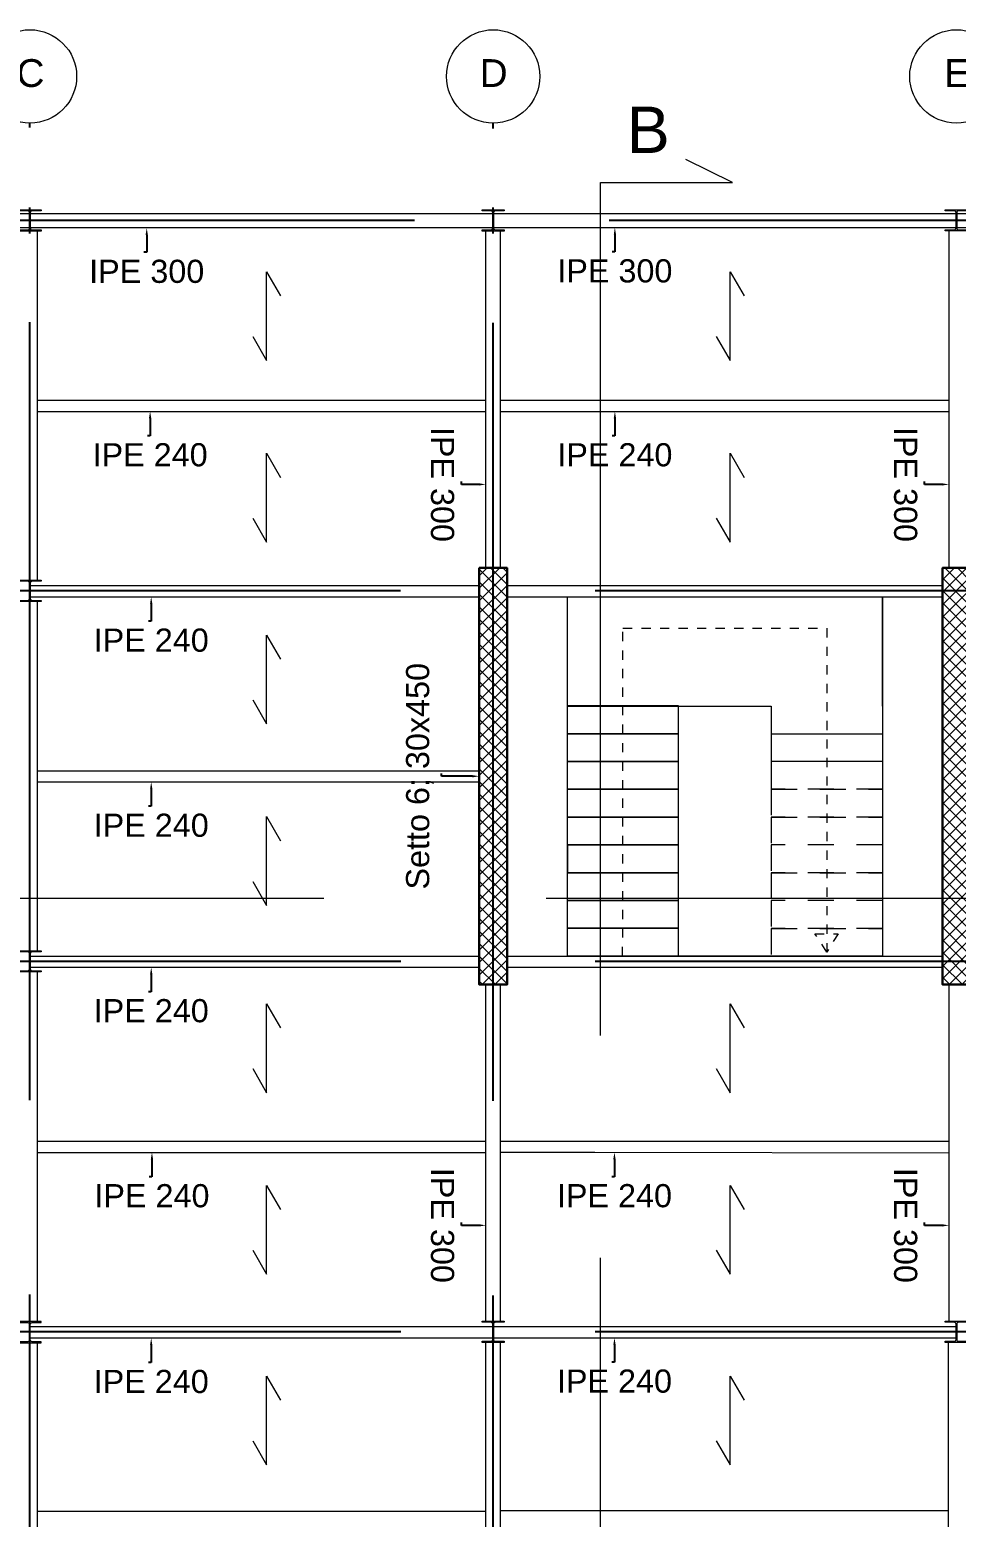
# Model space of a CAD drawing. Header units: millimetres. Extents: x 1415 to 3549, y 2194 to 4677.
# Drawn here: x 1814.76 to 1824.76, y 2307.04 to 2323.1 of the extents above; entities that cross this region are included whole.
import ezdxf
from ezdxf import colors
from ezdxf.entities.mleader import LeaderData, LeaderLine
from ezdxf.math import Vec2, Vec3

# ---------------------------------------------------------------- set-up
doc = ezdxf.new("R2010")
doc.units = ezdxf.units.MM
for name, pattern in [('ACAD_ISO02W100', [15, 12, -3]), ('DASHDOT', [1, 0.5, -0.25, 0, -0.25]), ('phl_center', [0.75, 0.4, -0.35])]:
    doc.linetypes.add(name, pattern=pattern)
doc.layers.add('02P', color=7, linetype='DASHDOT')
doc.layers.add('linea tratteggiata', color=221, linetype='ACAD_ISO02W100')
for name, color, linetype, lineweight in [('bulloni', 170, 'Continuous', 15), ('Layer3', 7, 'Continuous', 15), ('Layer4', 7, 'Continuous', 15), ('quote', 252, 'Continuous', 5), ('Setti', 5, 'Continuous', 30), ('sezione', 18, 'ACAD_ISO02W100', 20), ('staffe', 10, 'Continuous', 9)]:
    doc.layers.add(name, color=color, linetype=linetype, lineweight=lineweight)
doc.styles.get("Standard").update_dxf_attribs({"font": 'arial.ttf'})

msp = doc.modelspace()

# ---------------------------------------------------------------- hatches: boundary and pattern name
at = {"layer": 'Layer4'}
h = msp.add_hatch(color=0, dxfattribs=at)
h.dxf.hatch_style = 1
h.paths.add_polyline_path([(1814.881, 2320.9302), (1814.881, 2320.9422), (1814.7858, 2320.9422, -0.4142136), (1814.7648, 2320.9632), (1814.7648, 2321.0452), (1814.761, 2321.0452), (1814.761, 2320.9302)])
h.paths.add_polyline_path([(1814.761, 2320.9302), (1814.761, 2321.0452), (1814.7573, 2321.0452), (1814.7573, 2320.9632, -0.4142136), (1814.7363, 2320.9422), (1814.641, 2320.9422), (1814.641, 2320.9302)])
h.paths.add_polyline_path([(1814.7858, 2321.1482), (1814.881, 2321.1482), (1814.881, 2321.1602), (1814.761, 2321.1602), (1814.761, 2321.0452), (1814.7648, 2321.0452), (1814.7648, 2321.1272, -0.4142136)])
h.paths.add_polyline_path([(1814.7573, 2321.1272), (1814.7573, 2321.0452), (1814.761, 2321.0452), (1814.761, 2321.1602), (1814.641, 2321.1602), (1814.641, 2321.1482), (1814.7363, 2321.1482, -0.4142136)])
h = msp.add_hatch(color=0, dxfattribs=at)
h.dxf.hatch_style = 1
h.paths.add_polyline_path([(1819.881, 2320.9305), (1819.881, 2320.9425), (1819.7858, 2320.9425, -0.4142136), (1819.7648, 2320.9635), (1819.7648, 2321.0455), (1819.761, 2321.0455), (1819.761, 2320.9305)])
h.paths.add_polyline_path([(1819.761, 2320.9305), (1819.761, 2321.0455), (1819.7573, 2321.0455), (1819.7573, 2320.9635, -0.4142136), (1819.7363, 2320.9425), (1819.641, 2320.9425), (1819.641, 2320.9305)])
h.paths.add_polyline_path([(1819.7858, 2321.1485), (1819.881, 2321.1485), (1819.881, 2321.1605), (1819.761, 2321.1605), (1819.761, 2321.0455), (1819.7648, 2321.0455), (1819.7648, 2321.1275, -0.4142136)])
h.paths.add_polyline_path([(1819.7573, 2321.1275), (1819.7573, 2321.0455), (1819.761, 2321.0455), (1819.761, 2321.1605), (1819.641, 2321.1605), (1819.641, 2321.1485), (1819.7363, 2321.1485, -0.4142136)])
h = msp.add_hatch(color=0, dxfattribs=at)
h.dxf.hatch_style = 1
h.paths.add_polyline_path([(1824.881, 2320.9308), (1824.881, 2320.9428), (1824.7858, 2320.9428, -0.4142136), (1824.7648, 2320.9638), (1824.7648, 2321.0458), (1824.761, 2321.0458), (1824.761, 2320.9308)])
h.paths.add_polyline_path([(1824.761, 2320.9308), (1824.761, 2321.0458), (1824.7573, 2321.0458), (1824.7573, 2320.9638, -0.4142136), (1824.7363, 2320.9428), (1824.641, 2320.9428), (1824.641, 2320.9308)])
h.paths.add_polyline_path([(1824.7858, 2321.1488), (1824.881, 2321.1488), (1824.881, 2321.1608), (1824.761, 2321.1608), (1824.761, 2321.0458), (1824.7648, 2321.0458), (1824.7648, 2321.1278, -0.4142136)])
h.paths.add_polyline_path([(1824.7573, 2321.1278), (1824.7573, 2321.0458), (1824.761, 2321.0458), (1824.761, 2321.1608), (1824.641, 2321.1608), (1824.641, 2321.1488), (1824.7363, 2321.1488, -0.4142136)])
h = msp.add_hatch(color=0, dxfattribs=at)
h.dxf.hatch_style = 1
h.paths.add_polyline_path([(1814.881, 2316.9308), (1814.881, 2316.9428), (1814.7858, 2316.9428, -0.4142136), (1814.7648, 2316.9638), (1814.7648, 2317.0458), (1814.761, 2317.0458), (1814.761, 2316.9308)])
h.paths.add_polyline_path([(1814.761, 2316.9308), (1814.761, 2317.0458), (1814.7573, 2317.0458), (1814.7573, 2316.9638, -0.4142136), (1814.7363, 2316.9428), (1814.641, 2316.9428), (1814.641, 2316.9308)])
h.paths.add_polyline_path([(1814.7858, 2317.1488), (1814.881, 2317.1488), (1814.881, 2317.1608), (1814.761, 2317.1608), (1814.761, 2317.0458), (1814.7648, 2317.0458), (1814.7648, 2317.1278, -0.4142136)])
h.paths.add_polyline_path([(1814.7573, 2317.1278), (1814.7573, 2317.0458), (1814.761, 2317.0458), (1814.761, 2317.1608), (1814.641, 2317.1608), (1814.641, 2317.1488), (1814.7363, 2317.1488, -0.4142136)])
h = msp.add_hatch(color=0, dxfattribs=at)
h.dxf.hatch_style = 1
h.paths.add_polyline_path([(1814.881, 2312.9302), (1814.881, 2312.9422), (1814.7858, 2312.9422, -0.4142136), (1814.7648, 2312.9632), (1814.7648, 2313.0452), (1814.761, 2313.0452), (1814.761, 2312.9302)])
h.paths.add_polyline_path([(1814.761, 2312.9302), (1814.761, 2313.0452), (1814.7573, 2313.0452), (1814.7573, 2312.9632, -0.4142136), (1814.7363, 2312.9422), (1814.641, 2312.9422), (1814.641, 2312.9302)])
h.paths.add_polyline_path([(1814.7858, 2313.1482), (1814.881, 2313.1482), (1814.881, 2313.1602), (1814.761, 2313.1602), (1814.761, 2313.0452), (1814.7648, 2313.0452), (1814.7648, 2313.1272, -0.4142136)])
h.paths.add_polyline_path([(1814.7573, 2313.1272), (1814.7573, 2313.0452), (1814.761, 2313.0452), (1814.761, 2313.1602), (1814.641, 2313.1602), (1814.641, 2313.1482), (1814.7363, 2313.1482, -0.4142136)])
h = msp.add_hatch(color=0, dxfattribs=at)
h.dxf.hatch_style = 1
h.paths.add_polyline_path([(1814.881, 2309.1569), (1814.881, 2309.1449), (1814.7858, 2309.1449, 0.4142136), (1814.7648, 2309.1239), (1814.7648, 2309.0419), (1814.761, 2309.0419), (1814.761, 2309.1569)])
h.paths.add_polyline_path([(1814.761, 2309.1569), (1814.761, 2309.0419), (1814.7573, 2309.0419), (1814.7573, 2309.1239, 0.4142136), (1814.7363, 2309.1449), (1814.641, 2309.1449), (1814.641, 2309.1569)])
h.paths.add_polyline_path([(1814.7858, 2308.9389), (1814.881, 2308.9389), (1814.881, 2308.9269), (1814.761, 2308.9269), (1814.761, 2309.0419), (1814.7648, 2309.0419), (1814.7648, 2308.9599, 0.4142136)])
h.paths.add_polyline_path([(1814.7573, 2308.9599), (1814.7573, 2309.0419), (1814.761, 2309.0419), (1814.761, 2308.9269), (1814.641, 2308.9269), (1814.641, 2308.9389), (1814.7363, 2308.9389, 0.4142136)])
h = msp.add_hatch(color=0, dxfattribs=at)
h.dxf.hatch_style = 1
h.paths.add_polyline_path([(1819.881, 2308.9308), (1819.881, 2308.9428), (1819.7858, 2308.9428, -0.4142136), (1819.7648, 2308.9638), (1819.7648, 2309.0458), (1819.761, 2309.0458), (1819.761, 2308.9308)])
h.paths.add_polyline_path([(1819.761, 2308.9308), (1819.761, 2309.0458), (1819.7573, 2309.0458), (1819.7573, 2308.9638, -0.4142136), (1819.7363, 2308.9428), (1819.641, 2308.9428), (1819.641, 2308.9308)])
h.paths.add_polyline_path([(1819.7858, 2309.1488), (1819.881, 2309.1488), (1819.881, 2309.1608), (1819.761, 2309.1608), (1819.761, 2309.0458), (1819.7648, 2309.0458), (1819.7648, 2309.1278, -0.4142136)])
h.paths.add_polyline_path([(1819.7573, 2309.1278), (1819.7573, 2309.0458), (1819.761, 2309.0458), (1819.761, 2309.1608), (1819.641, 2309.1608), (1819.641, 2309.1488), (1819.7363, 2309.1488, -0.4142136)])
h = msp.add_hatch(color=0, dxfattribs=at)
h.dxf.hatch_style = 1
h.paths.add_polyline_path([(1824.881, 2308.9308), (1824.881, 2308.9428), (1824.7858, 2308.9428, -0.4142136), (1824.7648, 2308.9638), (1824.7648, 2309.0458), (1824.761, 2309.0458), (1824.761, 2308.9308)])
h.paths.add_polyline_path([(1824.761, 2308.9308), (1824.761, 2309.0458), (1824.7573, 2309.0458), (1824.7573, 2308.9638, -0.4142136), (1824.7363, 2308.9428), (1824.641, 2308.9428), (1824.641, 2308.9308)])
h.paths.add_polyline_path([(1824.7858, 2309.1488), (1824.881, 2309.1488), (1824.881, 2309.1608), (1824.761, 2309.1608), (1824.761, 2309.0458), (1824.7648, 2309.0458), (1824.7648, 2309.1278, -0.4142136)])
h.paths.add_polyline_path([(1824.7573, 2309.1278), (1824.7573, 2309.0458), (1824.761, 2309.0458), (1824.761, 2309.1608), (1824.641, 2309.1608), (1824.641, 2309.1488), (1824.7363, 2309.1488, -0.4142136)])
at = {"layer": 'staffe', "lineweight": 5}
h = msp.add_hatch(dxfattribs=at)
h.set_pattern_fill('ANSI37', color=0, scale=0.03)
h.paths.add_polyline_path([(1804.6116, 2321.1936), (1804.6116, 2320.8936), (1807.1116, 2320.8936), (1807.1116, 2321.1936)])
h.paths.add_polyline_path([(1804.6116, 2312.7936), (1804.9116, 2312.7936), (1804.9116, 2317.2936), (1804.6116, 2317.2936)])
h.paths.add_polyline_path([(1819.9116, 2317.2936), (1819.6116, 2317.2936), (1819.6116, 2312.7936), (1819.9116, 2312.7936)])
h.paths.add_polyline_path([(1806.6116, 2308.8937), (1806.6116, 2309.1937), (1804.6116, 2309.1936), (1804.6116, 2308.8936)])
h.paths.add_polyline_path([(1816.6116, 2300.8936), (1816.6116, 2301.1936), (1814.6116, 2301.1936), (1814.6116, 2300.8936)])
h = msp.add_hatch(dxfattribs=at)
h.set_pattern_fill('ANSI37', color=0, scale=0.03)
h.set_pattern_definition([(45, (1793.16778, 2311.18062), (-0.06735192, 0.06735192), []), (135, (1793.16778, 2311.18062), (-0.06735192, -0.06735192), [])])
h.paths.add_polyline_path([(1839.9116, 2321.1936), (1839.9116, 2320.8936), (1837.4116, 2320.8936), (1837.4116, 2321.1936)])
h.paths.add_polyline_path([(1839.9116, 2312.7936), (1839.6116, 2312.7936), (1839.6116, 2317.2936), (1839.9116, 2317.2936)])
h.paths.add_polyline_path([(1824.6116, 2317.2936), (1824.9116, 2317.2936), (1824.9116, 2312.7936), (1824.6116, 2312.7936)])
h.paths.add_polyline_path([(1837.9116, 2308.8957), (1837.9116, 2309.1957), (1839.9116, 2309.1936), (1839.9116, 2308.8936)])
h.paths.add_polyline_path([(1827.9116, 2300.8948), (1827.9116, 2301.1948), (1829.9116, 2301.1936), (1829.9116, 2300.8936)])

# ---------------------------------------------------------------- linework, layer by layer
at = {"layer": '02P'}
for p, q in [((1814.7616, 2320.9036), (1814.7616, 2321.1836)), ((1819.7616, 2320.9036), (1819.7616, 2321.1836)), ((1814.7616, 2316.9036), (1814.7616, 2317.1836)), ((1814.7616, 2312.9036), (1814.7616, 2313.1836)), ((1814.7616, 2308.9036), (1814.7616, 2309.1836)), ((1819.7616, 2308.9036), (1819.7616, 2309.1836))]:
    msp.add_line(p, q, dxfattribs=at)
at = {"layer": 'bulloni'}
for points in [[(1814.8414, 2319.1029), (1819.6816, 2319.1029), (1819.6816, 2319.1029)], [(1814.8414, 2318.9829), (1819.6816, 2318.9829), (1819.6816, 2318.9829)], [(1819.8382, 2319.1029), (1820.8594, 2319.1029), (1824.6818, 2319.1029)], [(1819.8382, 2318.9829), (1820.8594, 2318.9829), (1824.6818, 2318.9829)], [(1814.8414, 2315.103), (1819.6116, 2315.103)], [(1814.8414, 2314.983), (1819.6116, 2314.983)], [(1814.8414, 2311.103), (1815.8626, 2311.103), (1819.6816, 2311.103)], [(1819.8382, 2311.1033), (1820.8594, 2311.1033), (1824.6818, 2311.1033)], [(1814.8414, 2310.983), (1815.8626, 2310.983), (1819.6816, 2310.983)], [(1819.8382, 2310.9833), (1820.8594, 2310.9833), (1824.6818, 2310.9774)], [(1814.8416, 2307.1102), (1815.8628, 2307.1102), (1819.6816, 2307.1102)], [(1819.8414, 2307.1164), (1820.8595, 2307.1164), (1824.6756, 2307.1164)]]:
    msp.add_lwpolyline(points, dxfattribs=at)
at = {"layer": 'Layer3'}
for centre in [(1814.7616, 2322.5996), (1819.7616, 2322.5996), (1824.7616, 2322.5996)]:
    msp.add_circle(centre, 0.5039, dxfattribs=at)
at = {"layer": 'Layer4'}
for points in [[(1807.1116, 2321.1186), (1837.4116, 2321.1186)], [(1807.1116, 2320.9686), (1837.4116, 2320.9686)], [(1814.8414, 2317.1608), (1814.8414, 2320.9302)], [(1819.6818, 2317.2936), (1819.6818, 2320.9305)], [(1819.8414, 2317.2936), (1819.8414, 2320.9305)], [(1824.6818, 2317.2939), (1824.6818, 2320.9308)], [(1814.7658, 2317.1014), (1819.6116, 2317.1014)], [(1819.9126, 2317.1014), (1824.6116, 2317.1014)], [(1814.7658, 2316.9814), (1819.6116, 2316.9814)], [(1814.8414, 2313.1615), (1814.8414, 2316.9308)], [(1819.9126, 2316.9814), (1824.6116, 2316.9814)], [(1823.9621, 2313.0996), (1820.5621, 2313.1026), (1820.5621, 2315.8973), (1820.5621, 2316.9814), (1822.7621, 2316.9814), (1823.9621, 2316.9814), (1823.9621, 2313.0996)], [(1823.9621, 2315.8016), (1823.9621, 2316.9814)], [(1820.5621, 2315.5026), (1821.7621, 2315.5026), (1821.7621, 2315.8026), (1820.5621, 2315.8026)], [(1820.5621, 2315.8016), (1822.7621, 2315.8016)], [(1822.7621, 2315.8016), (1822.7621, 2315.8016), (1822.7621, 2315.2026)], [(1820.5621, 2315.2026), (1821.7621, 2315.2026), (1821.7621, 2315.5026), (1820.5621, 2315.5026)], [(1822.7621, 2315.5026), (1823.9621, 2315.5026)], [(1820.5621, 2314.9026), (1821.7621, 2314.9026), (1821.7621, 2315.2026), (1820.5621, 2315.2026)], [(1823.9621, 2315.2026), (1822.7621, 2315.2026), (1822.7621, 2314.9026)], [(1820.5621, 2314.6026), (1821.7621, 2314.6026), (1821.7621, 2314.9026), (1820.5621, 2314.9026)], [(1820.5621, 2314.3026), (1821.7621, 2314.3026), (1821.7621, 2314.6026), (1820.5621, 2314.6026)], [(1821.7621, 2314.3026), (1820.5621, 2314.3026), (1820.5621, 2314.0026)], [(1820.5621, 2314.0026), (1821.7621, 2314.0026), (1821.7621, 2314.3026), (1820.5621, 2314.3026)], [(1820.5621, 2313.7026), (1821.7621, 2313.7026), (1821.7621, 2314.0026), (1820.5621, 2314.0026)], [(1820.5621, 2313.4026), (1821.7621, 2313.4026), (1821.7621, 2313.7026), (1820.5621, 2313.7026)], [(1820.5621, 2313.1026), (1821.7621, 2313.1026), (1821.7621, 2313.4026), (1820.5621, 2313.4026)], [(1814.7659, 2313.1007), (1819.6116, 2313.1007)], [(1819.9127, 2313.1011), (1824.6116, 2313.1011)], [(1822.7621, 2313.0996), (1823.9621, 2313.0996)], [(1814.7659, 2312.9807), (1819.6116, 2312.9808)], [(1814.8414, 2309.1569), (1814.8414, 2312.9362)], [(1819.9127, 2312.9811), (1824.5968, 2312.9811)], [(1819.6818, 2309.1608), (1819.6818, 2312.7936)], [(1819.8414, 2309.1608), (1819.8414, 2312.7936)], [(1824.6818, 2309.1608), (1824.6818, 2312.7939)], [(1814.7658, 2309.1014), (1819.7573, 2309.1014)], [(1819.7648, 2309.1014), (1824.7573, 2309.1014)], [(1814.7658, 2308.9814), (1819.7573, 2308.9814)], [(1814.8416, 2305.1571), (1814.8416, 2308.9269)], [(1819.6818, 2305.1583), (1819.6818, 2308.9308)], [(1819.7648, 2308.9814), (1824.7573, 2308.9814)], [(1819.8414, 2305.1583), (1819.8414, 2308.9308)], [(1824.6756, 2305.1608), (1824.6756, 2308.9309)]]:
    msp.add_lwpolyline(points, dxfattribs=at)
for points in [[(1814.881, 2320.9302), (1814.641, 2320.9302), (1814.641, 2320.9422), (1814.7363, 2320.9422, 0.4142136), (1814.7573, 2320.9632), (1814.7573, 2321.1272, 0.4142136), (1814.7363, 2321.1482), (1814.641, 2321.1482), (1814.641, 2321.1602), (1814.881, 2321.1602), (1814.881, 2321.1482), (1814.7858, 2321.1482, 0.4142136), (1814.7648, 2321.1272), (1814.7648, 2320.9632, 0.4142136), (1814.7858, 2320.9422), (1814.881, 2320.9422)], [(1819.881, 2320.9305), (1819.641, 2320.9305), (1819.641, 2320.9425), (1819.7363, 2320.9425, 0.4142136), (1819.7573, 2320.9635), (1819.7573, 2321.1275, 0.4142136), (1819.7363, 2321.1485), (1819.641, 2321.1485), (1819.641, 2321.1605), (1819.881, 2321.1605), (1819.881, 2321.1485), (1819.7858, 2321.1485, 0.4142136), (1819.7648, 2321.1275), (1819.7648, 2320.9635, 0.4142136), (1819.7858, 2320.9425), (1819.881, 2320.9425)], [(1824.881, 2320.9308), (1824.641, 2320.9308), (1824.641, 2320.9428), (1824.7363, 2320.9428, 0.4142136), (1824.7573, 2320.9638), (1824.7573, 2321.1278, 0.4142136), (1824.7363, 2321.1488), (1824.641, 2321.1488), (1824.641, 2321.1608), (1824.881, 2321.1608), (1824.881, 2321.1488), (1824.7858, 2321.1488, 0.4142136), (1824.7648, 2321.1278), (1824.7648, 2320.9638, 0.4142136), (1824.7858, 2320.9428), (1824.881, 2320.9428)], [(1814.881, 2316.9308), (1814.641, 2316.9308), (1814.641, 2316.9428), (1814.7363, 2316.9428, 0.4142136), (1814.7573, 2316.9638), (1814.7573, 2317.1278, 0.4142136), (1814.7363, 2317.1488), (1814.641, 2317.1488), (1814.641, 2317.1608), (1814.881, 2317.1608), (1814.881, 2317.1488), (1814.7858, 2317.1488, 0.4142136), (1814.7648, 2317.1278), (1814.7648, 2316.9638, 0.4142136), (1814.7858, 2316.9428), (1814.881, 2316.9428)], [(1814.881, 2312.9302), (1814.641, 2312.9302), (1814.641, 2312.9422), (1814.7363, 2312.9422, 0.4142136), (1814.7573, 2312.9632), (1814.7573, 2313.1272, 0.4142136), (1814.7363, 2313.1482), (1814.641, 2313.1482), (1814.641, 2313.1602), (1814.881, 2313.1602), (1814.881, 2313.1482), (1814.7858, 2313.1482, 0.4142136), (1814.7648, 2313.1272), (1814.7648, 2312.9632, 0.4142136), (1814.7858, 2312.9422), (1814.881, 2312.9422)], [(1814.881, 2309.1569), (1814.641, 2309.1569), (1814.641, 2309.1449), (1814.7363, 2309.1449, -0.4142136), (1814.7573, 2309.1239), (1814.7573, 2308.9599, -0.4142136), (1814.7363, 2308.9389), (1814.641, 2308.9389), (1814.641, 2308.9269), (1814.881, 2308.9269), (1814.881, 2308.9389), (1814.7858, 2308.9389, -0.4142136), (1814.7648, 2308.9599), (1814.7648, 2309.1239, -0.4142136), (1814.7858, 2309.1449), (1814.881, 2309.1449)], [(1819.881, 2308.9308), (1819.641, 2308.9308), (1819.641, 2308.9428), (1819.7363, 2308.9428, 0.4142136), (1819.7573, 2308.9638), (1819.7573, 2309.1278, 0.4142136), (1819.7363, 2309.1488), (1819.641, 2309.1488), (1819.641, 2309.1608), (1819.881, 2309.1608), (1819.881, 2309.1488), (1819.7858, 2309.1488, 0.4142136), (1819.7648, 2309.1278), (1819.7648, 2308.9638, 0.4142136), (1819.7858, 2308.9428), (1819.881, 2308.9428)], [(1824.881, 2308.9308), (1824.641, 2308.9308), (1824.641, 2308.9428), (1824.7363, 2308.9428, 0.4142136), (1824.7573, 2308.9638), (1824.7573, 2309.1278, 0.4142136), (1824.7363, 2309.1488), (1824.641, 2309.1488), (1824.641, 2309.1608), (1824.881, 2309.1608), (1824.881, 2309.1488), (1824.7858, 2309.1488, 0.4142136), (1824.7648, 2309.1278), (1824.7648, 2308.9638, 0.4142136), (1824.7858, 2308.9428), (1824.881, 2308.9428)]]:
    msp.add_lwpolyline(points, format="xyb", close=True, dxfattribs=at)
at = {"layer": 'Layer4', "color": 9, "true_color": 0xc7c8ca}
for points in [[(1817.1664, 2319.7917), (1817.3164, 2319.5319), (1817.3164, 2319.9751), (1817.3164, 2320.4908), (1817.4664, 2320.231)], [(1822.1692, 2319.7917), (1822.3192, 2319.5319), (1822.3192, 2319.9751), (1822.3192, 2320.4908), (1822.4692, 2320.231)], [(1817.1664, 2317.8311), (1817.3164, 2317.5713), (1817.3164, 2318.0145), (1817.3164, 2318.5302), (1817.4664, 2318.2704)], [(1822.1692, 2317.8311), (1822.3192, 2317.5713), (1822.3192, 2318.0145), (1822.3192, 2318.5302), (1822.4692, 2318.2704)], [(1817.1664, 2315.869), (1817.3164, 2315.6092), (1817.3164, 2316.0525), (1817.3164, 2316.5681), (1817.4664, 2316.3083)], [(1817.1664, 2313.9084), (1817.3164, 2313.6486), (1817.3164, 2314.0919), (1817.3164, 2314.6075), (1817.4664, 2314.3477)], [(1817.1664, 2311.8871), (1817.3164, 2311.6273), (1817.3164, 2312.0705), (1817.3164, 2312.5861), (1817.4664, 2312.3263)], [(1822.1692, 2311.8871), (1822.3192, 2311.6273), (1822.3192, 2312.0705), (1822.3192, 2312.5861), (1822.4692, 2312.3263)], [(1817.1664, 2309.9265), (1817.3164, 2309.6667), (1817.3164, 2310.1099), (1817.3164, 2310.6255), (1817.4664, 2310.3657)], [(1822.1692, 2309.9265), (1822.3192, 2309.6667), (1822.3192, 2310.1099), (1822.3192, 2310.6255), (1822.4692, 2310.3657)], [(1817.1664, 2307.869), (1817.3164, 2307.6092), (1817.3164, 2308.0525), (1817.3164, 2308.5681), (1817.4664, 2308.3083)], [(1822.1693, 2307.869), (1822.3193, 2307.6092), (1822.3193, 2308.0525), (1822.3193, 2308.5681), (1822.4693, 2308.3083)]]:
    msp.add_lwpolyline(points, dxfattribs=at)
at = {"layer": 'Layer4', "linetype": 'phl_center', "ltscale": 0.7}
for points in [[(1823.9621, 2314.9026), (1822.7621, 2314.9026), (1822.7621, 2314.6026)], [(1822.7621, 2314.9026), (1823.9621, 2314.9026)], [(1822.7621, 2314.6026), (1823.9621, 2314.6026)], [(1823.9621, 2314.6026), (1822.7621, 2314.6026), (1822.7621, 2314.3026)], [(1823.9621, 2314.3016), (1822.7621, 2314.3016), (1822.7621, 2314.0016)], [(1822.7621, 2314.0016), (1823.9621, 2314.0016)], [(1823.9621, 2314.0006), (1822.7621, 2314.0006), (1822.7621, 2313.7006)], [(1823.9621, 2313.7006), (1822.7621, 2313.7006), (1822.7621, 2313.4006)], [(1822.7621, 2313.4006), (1823.9621, 2313.4006)], [(1823.9621, 2313.3996), (1822.7621, 2313.3996), (1822.7621, 2313.0996)]]:
    msp.add_lwpolyline(points, dxfattribs=at)
at = {"layer": 'linea tratteggiata', "ltscale": 0.7}
for points in [[(1814.7616, 2301.0469), (1814.7616, 2322.0957)], [(1819.7616, 2301.0386), (1819.7616, 2322.0957)], [(1839.9116, 2321.0436), (1803.7088, 2321.0436)], [(1839.7628, 2317.0458), (1803.7088, 2317.0436)], [(1839.7633, 2313.0458), (1803.7088, 2313.0436)], [(1839.7639, 2309.0458), (1803.7088, 2309.0436)]]:
    msp.add_lwpolyline(points, dxfattribs=at)
at = {"layer": 'Setti'}
for points in [[(1819.6116, 2317.2936), (1819.6116, 2312.7936), (1819.9116, 2312.7936), (1819.9116, 2317.2936), (1819.6116, 2317.2936)], [(1824.9116, 2317.2936), (1824.9116, 2312.7936), (1824.6116, 2312.7936), (1824.6116, 2317.2936), (1824.9116, 2317.2936)]]:
    msp.add_lwpolyline(points, dxfattribs=at)
at = {"layer": 'sezione', "ltscale": 0.8}
for points in [[(1821.8423, 2299.9941), (1822.3454, 2300.2454), (1820.9193, 2300.2454), (1820.9193, 2321.453), (1822.3454, 2321.453), (1821.8423, 2321.7042)], [(1842.1528, 2314.7062), (1841.9319, 2315.1247), (1841.9319, 2313.7226), (1802.5504, 2313.7226), (1802.5504, 2315.1247), (1802.3294, 2314.7062)]]:
    msp.add_lwpolyline(points, dxfattribs=at)
at = {"layer": 'sezione'}
msp.add_lwpolyline([(1821.159, 2313.102), (1821.1621, 2316.6421), (1823.3621, 2316.6421), (1823.3621, 2313.1459), (1823.2334, 2313.3439), (1823.4839, 2313.3439), (1823.3621, 2313.1459)], dxfattribs=at).dxf.unprotected_set("ltscale", 0)

# ---------------------------------------------------------------- texts
at = {"layer": 'Layer3', "char_height": 0.3}
for s, insert, attachment_point in [('C', (1814.6155, 2322.7859), 1), ('D', (1819.6155, 2322.7859), 1), ('E', (1824.9076, 2322.7859), 3)]:
    msp.add_mtext_dynamic_manual_height_columns(s, width=0.3, gutter_width=12.5, heights=[0], dxfattribs=dict(at, insert=insert, attachment_point=attachment_point))
at = {"layer": 'sezione', "insert": (1821.202, 2322.2734), "char_height": 0.5, "attachment_point": 1}
msp.add_mtext_dynamic_manual_height_columns('B', width=40.648423, gutter_width=12.5, heights=[0], dxfattribs=at)

# ---------------------------------------------------------------- leaders
at = {"layer": 'quote'}
ml = msp.add_multileader_mtext('Standard', dxfattribs=at)
ml.set_content('IPE 300', color=256)
ml.set_leader_properties()
ml.build(insert=Vec2(0, 0))
ml.multileader.update_dxf_attribs({"text_attachment_direction": 1, "dogleg_length": 0.03, "arrow_head_size": 0.075})
ctx = ml.context
ctx.base_point, ctx.char_height, ctx.arrow_head_size, ctx.landing_gap_size, ctx.plane_origin = Vec3(1816.0219, 2320.2849), 0.25, 0.075, 0.08, Vec3(1816.0219, 2320.9636)
ctx.text_align_type = 1
notes = []
notes.append((ctx, [(0, (1, 1, 0), (1816.0219, 2320.7004), (-1, 0), 0.03, [(0, [(1816.0219, 2320.9636)], 0, [])])]))
ctx.mtext.insert, ctx.mtext.alignment, ctx.mtext.flow_direction = Vec3(1816.0219, 2320.6204), 2, 5
ml = msp.add_multileader_mtext('Standard', dxfattribs=at)
ml.set_content('IPE 300', color=256)
ml.set_leader_properties()
ml.build(insert=Vec2(0, 0))
ml.multileader.update_dxf_attribs({"text_attachment_direction": 1, "dogleg_length": 0.03, "arrow_head_size": 0.075})
ctx = ml.context
ctx.base_point, ctx.char_height, ctx.arrow_head_size, ctx.landing_gap_size, ctx.plane_origin = Vec3(1821.0751, 2320.2899), 0.25, 0.075, 0.08, Vec3(1821.0751, 2320.9686)
ctx.text_align_type = 1
notes.append((ctx, [(0, (1, 1, 0), (1821.0751, 2320.7054), (-1, 0), 0.03, [(0, [(1821.0751, 2320.9686)], 0, [])])]))
ctx.mtext.insert, ctx.mtext.alignment, ctx.mtext.flow_direction = Vec3(1821.0751, 2320.6254), 2, 5
ml = msp.add_multileader_mtext('Standard', dxfattribs=at)
ml.set_content('IPE 240', color=256)
ml.set_leader_properties()
ml.build(insert=Vec2(0, 0))
ml.multileader.update_dxf_attribs({"text_attachment_direction": 1, "dogleg_length": 0.03, "arrow_head_size": 0.075})
ctx = ml.context
ctx.base_point, ctx.char_height, ctx.arrow_head_size, ctx.landing_gap_size, ctx.plane_origin = Vec3(1816.0585, 2318.3044), 0.25, 0.075, 0.08, Vec3(1816.0585, 2318.9829)
ctx.text_align_type = 1
notes.append((ctx, [(0, (1, 1, 0), (1816.0585, 2318.7197), (-1, 0), 0.03, [(0, [(1816.0585, 2318.9829)], 0, [])])]))
ctx.mtext.insert, ctx.mtext.alignment, ctx.mtext.flow_direction = Vec3(1816.0585, 2318.6397), 2, 5
ml = msp.add_multileader_mtext('Standard', dxfattribs=at)
ml.set_content('IPE 240', color=256)
ml.set_leader_properties()
ml.build(insert=Vec2(0, 0))
ml.multileader.update_dxf_attribs({"text_attachment_direction": 1, "dogleg_length": 0.03, "arrow_head_size": 0.075})
ctx = ml.context
ctx.base_point, ctx.char_height, ctx.arrow_head_size, ctx.landing_gap_size, ctx.plane_origin = Vec3(1821.0751, 2318.3044), 0.25, 0.075, 0.08, Vec3(1821.0751, 2318.9829)
ctx.text_align_type = 1
notes.append((ctx, [(0, (1, 1, 0), (1821.0751, 2318.7197), (-1, 0), 0.03, [(0, [(1821.0751, 2318.9829)], 0, [])])]))
ctx.mtext.insert, ctx.mtext.alignment, ctx.mtext.flow_direction = Vec3(1821.0751, 2318.6397), 2, 5
ml = msp.add_multileader_mtext('Standard', dxfattribs=at)
ml.set_content('IPE 300', color=256)
ml.set_leader_properties()
ml.build(insert=Vec2(0, 0))
ml.multileader.update_dxf_attribs({"text_attachment_direction": 1, "dogleg_length": 0.03, "arrow_head_size": 0.075})
ctx = ml.context
ctx.base_point, ctx.char_height, ctx.arrow_head_size, ctx.landing_gap_size, ctx.plane_origin, ctx.plane_x_axis, ctx.plane_y_axis = Vec3(1819.0045, 2318.1945), 0.25, 0.075, 0.08, Vec3(1819.6832, 2318.1945), Vec3(0, -1), Vec3(1, 0)
ctx.text_align_type = 1
notes.append((ctx, [(0, (1, 1, 0), (1819.42, 2318.1945), (0, 1), 0.03, [(0, [(1819.6832, 2318.1945)], 0, [])])]))
ctx.mtext.insert, ctx.mtext.text_direction, ctx.mtext.rotation, ctx.mtext.alignment, ctx.mtext.flow_direction = Vec3(1819.34, 2318.1945), Vec3(0, -1), 4.712389, 2, 5
ml = msp.add_multileader_mtext('Standard', dxfattribs=at)
ml.set_content('IPE 300', color=256)
ml.set_leader_properties()
ml.build(insert=Vec2(0, 0))
ml.multileader.update_dxf_attribs({"text_attachment_direction": 1, "dogleg_length": 0.03, "arrow_head_size": 0.075})
ctx = ml.context
ctx.base_point, ctx.char_height, ctx.arrow_head_size, ctx.landing_gap_size, ctx.plane_origin, ctx.plane_x_axis, ctx.plane_y_axis = Vec3(1824.0031, 2318.1945), 0.25, 0.075, 0.08, Vec3(1824.6818, 2318.1945), Vec3(0, -1), Vec3(1, 0)
ctx.text_align_type = 1
notes.append((ctx, [(0, (1, 1, 0), (1824.4186, 2318.1945), (0, 1), 0.03, [(0, [(1824.6818, 2318.1945)], 0, [])])]))
ctx.mtext.insert, ctx.mtext.text_direction, ctx.mtext.rotation, ctx.mtext.alignment, ctx.mtext.flow_direction = Vec3(1824.3386, 2318.1945), Vec3(0, -1), 4.712389, 2, 5
ml = msp.add_multileader_mtext('Standard', dxfattribs=at)
ml.set_content('IPE 240', color=256)
ml.set_leader_properties()
ml.build(insert=Vec2(0, 0))
ml.multileader.update_dxf_attribs({"text_attachment_direction": 1, "dogleg_length": 0.03, "arrow_head_size": 0.075})
ctx = ml.context
ctx.base_point, ctx.char_height, ctx.arrow_head_size, ctx.landing_gap_size, ctx.plane_origin = Vec3(1816.0704, 2316.3029), 0.25, 0.075, 0.08, Vec3(1816.0704, 2316.9814)
ctx.text_align_type = 1
notes.append((ctx, [(0, (1, 1, 0), (1816.0704, 2316.7182), (-1, 0), 0.03, [(0, [(1816.0704, 2316.9814)], 0, [])])]))
ctx.mtext.insert, ctx.mtext.alignment, ctx.mtext.flow_direction = Vec3(1816.0704, 2316.6382), 2, 5
ml = msp.add_multileader_mtext('Standard', dxfattribs=at)
ml.set_content('{\\C0;Setto 6; 30x450}', color=256)
ml.set_leader_properties()
ml.build(insert=Vec2(0, 0))
ml.multileader.update_dxf_attribs({"text_attachment_direction": 1, "dogleg_length": 0.03, "arrow_head_size": 0.075})
ctx = ml.context
ctx.base_point, ctx.char_height, ctx.arrow_head_size, ctx.landing_gap_size, ctx.plane_origin, ctx.plane_x_axis, ctx.plane_y_axis = Vec3(1819.2046, 2315.0436), 0.25, 0.075, 0.08, Vec3(1818.0548, 2316.4284), Vec3(0, 1), Vec3(-1, 0)
ctx.text_align_type = 1
notes.append((ctx, [(1, (1, 1, 0), (1819.2046, 2315.0436), (0, 1), 0.03, [(0, [(1819.6116, 2315.0436), (1819.2046, 2315.0436)], 0, [])])]))
ctx.mtext.insert, ctx.mtext.text_direction, ctx.mtext.rotation, ctx.mtext.alignment, ctx.mtext.flow_direction = Vec3(1818.8208, 2315.0436), Vec3(0, 1), 1.5707963, 2, 5
ml = msp.add_multileader_mtext('Standard', dxfattribs=at)
ml.set_content('IPE 240', color=256)
ml.set_leader_properties()
ml.build(insert=Vec2(0, 0))
ml.multileader.update_dxf_attribs({"text_attachment_direction": 1, "dogleg_length": 0.03, "arrow_head_size": 0.075})
ctx = ml.context
ctx.base_point, ctx.char_height, ctx.arrow_head_size, ctx.landing_gap_size, ctx.plane_origin = Vec3(1816.0704, 2314.3045), 0.25, 0.075, 0.08, Vec3(1816.0704, 2314.983)
ctx.text_align_type = 1
notes.append((ctx, [(0, (1, 1, 0), (1816.0704, 2314.7198), (-1, 0), 0.03, [(0, [(1816.0704, 2314.983)], 0, [])])]))
ctx.mtext.insert, ctx.mtext.alignment, ctx.mtext.flow_direction = Vec3(1816.0704, 2314.6398), 2, 5
ml = msp.add_multileader_mtext('Standard', dxfattribs=at)
ml.set_content('IPE 240', color=256)
ml.set_leader_properties()
ml.build(insert=Vec2(0, 0))
ml.multileader.update_dxf_attribs({"text_attachment_direction": 1, "dogleg_length": 0.03, "arrow_head_size": 0.075})
ctx = ml.context
ctx.base_point, ctx.char_height, ctx.arrow_head_size, ctx.landing_gap_size, ctx.plane_origin = Vec3(1816.0705, 2312.3022), 0.25, 0.075, 0.08, Vec3(1816.0705, 2312.9807)
ctx.text_align_type = 1
notes.append((ctx, [(0, (1, 1, 0), (1816.0705, 2312.7175), (-1, 0), 0.03, [(0, [(1816.0705, 2312.9807)], 0, [])])]))
ctx.mtext.insert, ctx.mtext.alignment, ctx.mtext.flow_direction = Vec3(1816.0705, 2312.6375), 2, 5
ml = msp.add_multileader_mtext('Standard', dxfattribs=at)
ml.set_content('IPE 240', color=256)
ml.set_leader_properties()
ml.build(insert=Vec2(0, 0))
ml.multileader.update_dxf_attribs({"text_attachment_direction": 1, "dogleg_length": 0.03, "arrow_head_size": 0.075})
ctx = ml.context
ctx.base_point, ctx.char_height, ctx.arrow_head_size, ctx.landing_gap_size, ctx.plane_origin = Vec3(1816.0783, 2310.3045), 0.25, 0.075, 0.08, Vec3(1816.0783, 2310.983)
ctx.text_align_type = 1
notes.append((ctx, [(0, (1, 1, 0), (1816.0783, 2310.7198), (-1, 0), 0.03, [(0, [(1816.0783, 2310.983)], 0, [])])]))
ctx.mtext.insert, ctx.mtext.alignment, ctx.mtext.flow_direction = Vec3(1816.0783, 2310.6398), 2, 5
ml = msp.add_multileader_mtext('Standard', dxfattribs=at)
ml.set_content('IPE 240', color=256)
ml.set_leader_properties()
ml.build(insert=Vec2(0, 0))
ml.multileader.update_dxf_attribs({"text_attachment_direction": 1, "dogleg_length": 0.03, "arrow_head_size": 0.075})
ctx = ml.context
ctx.base_point, ctx.char_height, ctx.arrow_head_size, ctx.landing_gap_size, ctx.plane_origin = Vec3(1821.0705, 2310.3048), 0.25, 0.075, 0.08, Vec3(1821.0705, 2310.9833)
ctx.text_align_type = 1
notes.append((ctx, [(0, (1, 1, 0), (1821.0705, 2310.7201), (-1, 0), 0.03, [(0, [(1821.0705, 2310.9833)], 0, [])])]))
ctx.mtext.insert, ctx.mtext.alignment, ctx.mtext.flow_direction = Vec3(1821.0705, 2310.6401), 2, 5
ml = msp.add_multileader_mtext('Standard', dxfattribs=at)
ml.set_content('IPE 300', color=256)
ml.set_leader_properties()
ml.build(insert=Vec2(0, 0))
ml.multileader.update_dxf_attribs({"text_attachment_direction": 1, "dogleg_length": 0.03, "arrow_head_size": 0.075})
ctx = ml.context
ctx.base_point, ctx.char_height, ctx.arrow_head_size, ctx.landing_gap_size, ctx.plane_origin, ctx.plane_x_axis, ctx.plane_y_axis = Vec3(1819.0045, 2310.1945), 0.25, 0.075, 0.08, Vec3(1819.6832, 2310.1945), Vec3(0, -1), Vec3(1, 0)
ctx.text_align_type = 1
notes.append((ctx, [(0, (1, 1, 0), (1819.42, 2310.1945), (0, 1), 0.03, [(0, [(1819.6832, 2310.1945)], 0, [])])]))
ctx.mtext.insert, ctx.mtext.text_direction, ctx.mtext.rotation, ctx.mtext.alignment, ctx.mtext.flow_direction = Vec3(1819.34, 2310.1945), Vec3(0, -1), 4.712389, 2, 5
ml = msp.add_multileader_mtext('Standard', dxfattribs=at)
ml.set_content('IPE 300', color=256)
ml.set_leader_properties()
ml.build(insert=Vec2(0, 0))
ml.multileader.update_dxf_attribs({"text_attachment_direction": 1, "dogleg_length": 0.03, "arrow_head_size": 0.075})
ctx = ml.context
ctx.base_point, ctx.char_height, ctx.arrow_head_size, ctx.landing_gap_size, ctx.plane_origin, ctx.plane_x_axis, ctx.plane_y_axis = Vec3(1824.0031, 2310.1945), 0.25, 0.075, 0.08, Vec3(1824.6818, 2310.1945), Vec3(0, -1), Vec3(1, 0)
ctx.text_align_type = 1
notes.append((ctx, [(0, (1, 1, 0), (1824.4186, 2310.1945), (0, 1), 0.03, [(0, [(1824.6818, 2310.1945)], 0, [])])]))
ctx.mtext.insert, ctx.mtext.text_direction, ctx.mtext.rotation, ctx.mtext.alignment, ctx.mtext.flow_direction = Vec3(1824.3386, 2310.1945), Vec3(0, -1), 4.712389, 2, 5
ml = msp.add_multileader_mtext('Standard', dxfattribs=at)
ml.set_content('IPE 240', color=256)
ml.set_leader_properties()
ml.build(insert=Vec2(0, 0))
ml.multileader.update_dxf_attribs({"text_attachment_direction": 1, "dogleg_length": 0.03, "arrow_head_size": 0.075})
ctx = ml.context
ctx.base_point, ctx.char_height, ctx.arrow_head_size, ctx.landing_gap_size, ctx.plane_origin = Vec3(1816.0704, 2308.2989), 0.25, 0.075, 0.08, Vec3(1816.0704, 2308.9774)
ctx.text_align_type = 1
notes.append((ctx, [(0, (1, 1, 0), (1816.0704, 2308.7142), (-1, 0), 0.03, [(0, [(1816.0704, 2308.9774)], 0, [])])]))
ctx.mtext.insert, ctx.mtext.alignment, ctx.mtext.flow_direction = Vec3(1816.0704, 2308.6342), 2, 5
ml = msp.add_multileader_mtext('Standard', dxfattribs=at)
ml.set_content('IPE 240', color=256)
ml.set_leader_properties()
ml.build(insert=Vec2(0, 0))
ml.multileader.update_dxf_attribs({"text_attachment_direction": 1, "dogleg_length": 0.03, "arrow_head_size": 0.075})
ctx = ml.context
ctx.base_point, ctx.char_height, ctx.arrow_head_size, ctx.landing_gap_size, ctx.plane_origin = Vec3(1821.0705, 2308.3029), 0.25, 0.075, 0.08, Vec3(1821.0705, 2308.9814)
ctx.text_align_type = 1
notes.append((ctx, [(0, (1, 1, 0), (1821.0705, 2308.7182), (-1, 0), 0.03, [(0, [(1821.0705, 2308.9814)], 0, [])])]))
ctx.mtext.insert, ctx.mtext.alignment, ctx.mtext.flow_direction = Vec3(1821.0705, 2308.6382), 2, 5
for ctx, leaders in notes:
    for number, flags, end, landing, length, lines in leaders:
        leader = LeaderData()
        leader.index, (leader.has_last_leader_line, leader.has_dogleg_vector, leader.attachment_direction) = number, flags
        leader.last_leader_point, leader.dogleg_vector, leader.dogleg_length = Vec3(end), Vec3(landing), length
        for number, points, colour, breaks in lines:
            line = LeaderLine()
            line.index, line.vertices, line.color, line.breaks = number, Vec3.list(points), colors.encode_raw_color(colour), breaks
            leader.lines.append(line)
        ctx.leaders.append(leader)

doc.saveas('drawing.dxf')
